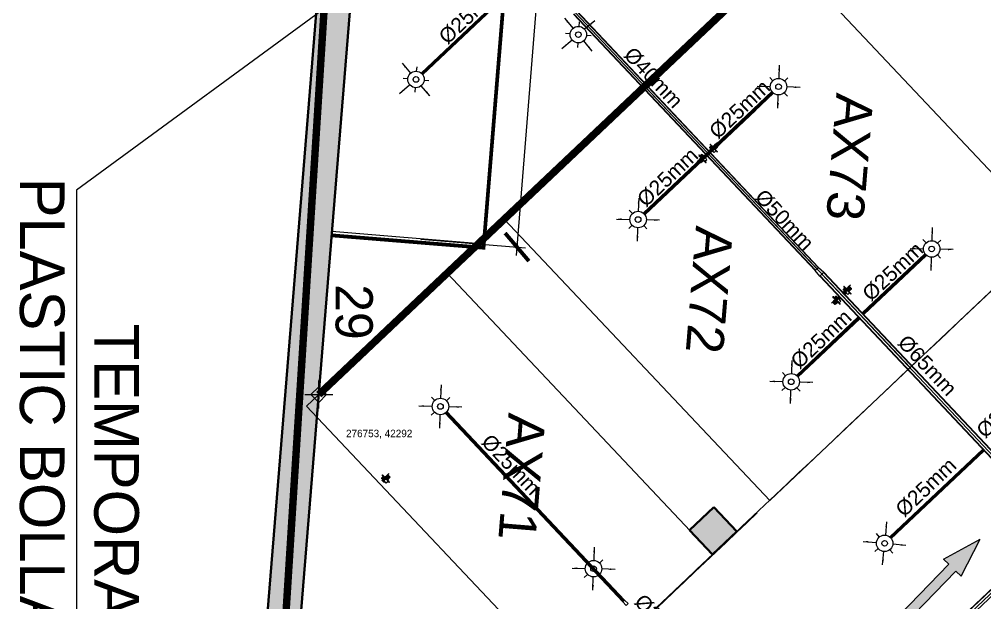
# Model space of a CAD drawing. Header units: inches. Extents: x 257070 to 799932, y -17980 to 269260.
# Drawn here: x 272725 to 285714, y 39496 to 47336 of the extents above; entities that cross this region are included whole.
import ezdxf

# ---------------------------------------------------------------- set-up
doc = ezdxf.new("R2010")
doc.units = ezdxf.units.IN
doc.header["$MEASUREMENT"] = 0
doc.header["$PDMODE"] = 99
doc.header["$PDSIZE"] = 100
for name, color, linetype in [('0-AES-F-SPRINKLER', 10, 'Continuous'), ("0_AES_DUCT MARKING'", 53, 'Continuous'), ('2 wheeler barrier', 170, 'Continuous'), ('basement1_AP$0$A-_ROAD----_E-_-', 2, 'Continuous'), ('D 9$0$DSP_SLAB EXTENT HATCH', 8, 'Continuous'), ('DSP_COLUMN HATCH', 8, 'Continuous'), ('DSP_MISCELANEOUS', 252, 'Continuous'), ('DSP_SLAB CO-ORDINATES', 160, 'Continuous'), ('RETAIL', 40, 'Continuous'), ('ROAD', 8, 'Continuous')]:
    doc.layers.add(name, color=color, linetype=linetype)
for name, color, linetype, lineweight in [('0-AES-F-SPRINKLER PIPE', 10, 'Continuous', 15), ('05--TEXT-2', 2, 'Continuous', 20), ('07--DIM-2', 2, 'Continuous', 25), ('E--CONCRETE-4', 4, 'Continuous', 40), ('E--CONCRETE-SHADE', 253, 'Continuous', 20), ('M--TILING-2', 252, 'Continuous', 18)]:
    doc.layers.add(name, color=color, linetype=linetype, lineweight=lineweight)
doc.styles.get("Standard").update_dxf_attribs({"font": 'arial.ttf'})
doc.styles.add('TEXT style 175', font='GOTHIC.TTF')
doc.styles.add('TEXT style 75', font='ARIALN.TTF')
doc.dimstyles.new('175', dxfattribs={"dimtxt": 350, "dimasz": 263, "dimexe": 263, "dimexo": 0, "dimgap": 175, "dimtad": 0, "dimdec": 0, "dimrnd": 5, "dimzin": 0, "dimdsep": 46, "dimtxsty": 'TEXT style 175', "dimblk": 'OBLIQUE', "dimcen": 0.09, "dimdle": 263, "dimclrd": 256, "dimclre": 256, "dimclrt": 256, "dimadec": 0, "dimazin": 0, "dimtfac": 1, "dimtdec": 0, "dimtofl": 0, "dimtmove": 1, "dimatfit": 3, "dimldrblk": 'OPEN90', "dimfxl": 1, "dimtolj": 1, "dimtzin": 0, "dimarcsym": 0})
doc.dimstyles.new('75', dxfattribs={"dimscale": 1.5, "dimtxt": 200, "dimasz": 113, "dimexe": 113, "dimexo": 0, "dimgap": 25, "dimtad": 0, "dimdec": 0, "dimrnd": 5, "dimzin": 0, "dimdsep": 46, "dimtxsty": 'TEXT style 75', "dimblk": 'ARCHTICK', "dimcen": 0.09, "dimdle": 113, "dimclrd": 8, "dimclre": 8, "dimclrt": 256, "dimadec": 0, "dimazin": 0, "dimtfac": 1, "dimtdec": 0, "dimtofl": 0, "dimtmove": 1, "dimatfit": 3, "dimldrblk": 'OPEN90', "dimfxl": 0, "dimtolj": 1, "dimtzin": 0, "dimarcsym": 0})
doc.dimstyles.new('ISO-25', dxfattribs={"dimtxt": 2.5, "dimasz": 2.5, "dimexe": 1.25, "dimexo": 0.625, "dimtad": 1, "dimtxsty": 'Standard', "dimcen": 2.5, "dimadec": 0, "dimazin": 0, "dimtfac": 1, "dimtmove": 0, "dimatfit": 3, "dimfxl": 1, "dimarcsym": 0})

# ---------------------------------------------------------------- blocks, each defined once
blk = doc.blocks.new('axa parking')
at = {"layer": 'RETAIL', "color": 8}
blk.add_lwpolyline([(-98837, 1157627), (-96237, 1157627), (-96237, 1162827), (-98837, 1162827)], close=True, dxfattribs=at)
blk = doc.blocks.new('_ArchTick')
at = {"color": 0, "linetype": 'ByBlock', "const_width": 0.15}
blk.add_lwpolyline([(-0.5, -0.5), (0.5, 0.5)], dxfattribs=at)
blk = doc.blocks.new('*D297')
at = {"layer": '07--DIM-2', "color": 251, "lineweight": -2, "ltscale": 1000, "transparency": 16777216}
for p, q in [((285531, 47945), (285531, 47945)), ((285531, 47945), (285531, 47945)), ((290427, 45592), (288502, 46518))]:
    blk.add_line(p, q, dxfattribs=at)
at = {"layer": 'DEFPOINTS', "color": 0, "ltscale": 1000, "transparency": 16777216}
for p in [(285531, 47945, 0), (288502, 46518, 0)]:
    blk.add_point(p, dxfattribs=at)
at = {"layer": '07--DIM-2', "color": 251, "lineweight": -2, "ltscale": 1000, "transparency": 16777216, "xscale": 350, "yscale": 350, "zscale": 350, "rotation": 154.3335654909745}
blk.add_blockref('_ArchTick', (288502, 46518), dxfattribs=at)
at = {"layer": '07--DIM-2', "ltscale": 1000, "transparency": 16777216, "insert": (291179, 45231), "char_height": 500, "attachment_point": 5, "rotation": 334.3336, "style": 'TEXT style 75'}
blk.add_mtext('\\A1;R3295', dxfattribs=at)
blk = doc.blocks.new('_Open90')
at = {"color": 0, "linetype": 'ByBlock', "lineweight": -2}
for p, q in [((-0.5, 0.5), (0, 0)), ((0, 0), (-1, 0)), ((0, 0), (-0.5, -0.5))]:
    blk.add_line(p, q, dxfattribs=at)
blk = doc.blocks.new('*D343')
at = {"layer": '07--DIM-2', "color": 251, "lineweight": -2, "ltscale": 1000, "transparency": 16777216}
for p, q in [((283888, 99208), (281715, 72478)), ((282585, 99200), (283992, 99086)), ((279412, 44162), (281586, 70892)), ((278127, 44380), (279534, 44266))]:
    blk.add_line(p, q, dxfattribs=at)
at = {"layer": 'DEFPOINTS', "color": 0, "ltscale": 1000, "transparency": 16777216}
for p in [(282585, 99200, 0), (278127, 44380, 0), (279421, 44275)]:
    blk.add_point(p, dxfattribs=at)
at = {"layer": '07--DIM-2', "color": 251, "lineweight": -2, "ltscale": 1000, "transparency": 16777216, "xscale": 350, "yscale": 350, "zscale": 350}
for p, rotation in [((283879, 99095), 85.35068938161922), ((279421, 44275), 265.3506893816192)]:
    blk.add_blockref('_ArchTick', p, dxfattribs=dict(at, rotation=rotation))
at = {"layer": '07--DIM-2', "ltscale": 1000, "transparency": 16777216, "insert": (281650, 71685), "char_height": 500, "attachment_point": 5, "rotation": 265, "style": 'TEXT style 75'}
blk.add_mtext('\\A1;55000', dxfattribs=at)
blk = doc.blocks.new('*U143')
at = {"layer": 'DSP_SLAB CO-ORDINATES', "color": 206}
for p, q in [((0, -188), (0, 188)), ((-188, 0), (188, 0))]:
    blk.add_line(p, q, dxfattribs=at)
at = {"layer": 'DSP_SLAB CO-ORDINATES', "color": 206, "ltscale": 3.5}
blk.add_lwpolyline([(-105, 0), (0, 106), (105, 0), (0, -105), (-105, 0)], dxfattribs=at)
at = {"layer": 'DEFPOINTS', "style": 'TEXT style 175'}
blk.add_attdef('CORDINATE', (367, -572), '', height=100, dxfattribs=at)
at = {"layer": 'DSP_SLAB CO-ORDINATES', "color": 214, "style": 'TEXT style 175'}
blk.add_attdef('NO.', (227, 1483), '', height=500, rotation=270, dxfattribs=at)
blk = doc.blocks.new('_Oblique')
at = {"color": 0, "linetype": 'ByBlock', "lineweight": -2}
blk.add_line((-0.5, -0.5), (0.5, 0.5), dxfattribs=at)
blk = doc.blocks.new('basement1_AP$0$AR-DIR-A')
h = blk.add_hatch()
h.set_pattern_fill('ANSI31', color=8)
h.paths.add_polyline_path([(158, -458), (26, -458), (26, -1800), (-74, -1800), (92, -2335), (258, -1800), (158, -1800)])
at = {"layer": 'DSP_MISCELANEOUS', "color": 8}
for p, q in [((158, -458), (26, -458)), ((26, -458), (26, -1800)), ((158, -458), (158, -1800)), ((26, -1800), (-74, -1800)), ((-74, -1800), (92, -2335)), ((258, -1800), (92, -2335)), ((158, -1800), (258, -1800))]:
    blk.add_line(p, q, dxfattribs=at)
blk = doc.blocks.new('A$C3CA070F1')
at = {"layer": '0-AES-F-SPRINKLER'}
h = blk.add_hatch(dxfattribs=at)
h.set_pattern_fill('ANSI31', color=3, scale=0.196883, angle=-34.2335, style=0)
h.set_pattern_definition([(100.766483, (49937.1607, 174049.7081), (1.474466316, 0.280375668), [])])
edge = h.paths.add_edge_path()
edge.add_line((-1, 85), (-1, 84))
edge.add_line((-1, 84), (-6, 84))
edge.add_ellipse((-7, 82), major_axis=(-1.42, -0.27), ratio=1, start_angle=257, end_angle=315)
edge.add_line((-8, 83), (-15, 72))
edge.add_ellipse((-12, 70), major_axis=(-4.25, -0.81), ratio=1, start_angle=-45, end_angle=45)
edge.add_line((-14, 66), (14, 47))
edge.add_line((14, 47), (13, 46))
edge.add_line((13, 46), (-15, 65))
edge.add_ellipse((-12, 70), major_axis=(-5.52, -1.05), ratio=1, start_angle=-45, end_angle=45, ccw=False)
edge.add_line((-16, 73), (-9, 84))
edge.add_ellipse((-7, 82), major_axis=(-2.69, -0.51), ratio=1, start_angle=257, end_angle=315, ccw=False)
edge.add_line((-6, 85), (-1, 85))
h = blk.add_hatch(dxfattribs=at)
h.set_pattern_fill('ANSI31', color=3, scale=0.196883, angle=-124.2335, style=0)
h.set_pattern_definition([(190.766483, (49937.1607, 174049.7081), (-0.280375668, 1.474466316), [])])
edge = h.paths.add_edge_path()
edge.add_line((-1, 54), (7, 48))
edge.add_line((7, 48), (8, 49))
edge.add_line((8, 49), (0, 55))
edge.add_ellipse((-2, 52), major_axis=(-0.69, 3.63), ratio=1, start_angle=315, end_angle=405)
edge.add_line((-6, 54), (-14, 41))
edge.add_ellipse((-11, 39), major_axis=(-0.69, 3.63), ratio=1, start_angle=45, end_angle=135)
edge.add_line((-13, 36), (-9, 33))
edge.add_ellipse((-10, 32), major_axis=(-0.27, 1.42), ratio=1, start_angle=225, end_angle=315, ccw=False)
edge.add_line((-9, 31), (-10, 30))
edge.add_line((-10, 30), (-8, 29))
edge.add_line((-8, 29), (-7, 30))
edge.add_ellipse((-10, 32), major_axis=(-3.3, -0.63), ratio=1, start_angle=135, end_angle=225)
edge.add_line((-8, 35), (-12, 38))
edge.add_ellipse((-11, 39), major_axis=(-1.75, -0.33), ratio=1, start_angle=-45, end_angle=45, ccw=False)
edge.add_line((-13, 40), (-4, 53))
edge.add_ellipse((-2, 52), major_axis=(-1.75, -0.33), ratio=1, start_angle=225, end_angle=315, ccw=False)
at = {"layer": '0-AES-F-SPRINKLER', "color": 3}
for p, q in [((-98, 39), (-97, 43)), ((-98, 38), (-98, 39)), ((-98, 39), (-98, 39)), ((-98, 39), (-98, 39)), ((-98, 37), (-98, 38)), ((-98, 38), (-98, 38)), ((-98, 38), (-98, 38)), ((-98, 38), (-98, 38)), ((-98, 38), (-98, 38)), ((-98, 38), (-98, 38)), ((-98, 38), (-98, 38)), ((-98, 38), (-98, 38)), ((-98, 38), (-98, 38)), ((-98, 38), (-98, 38)), ((-96, 37), (-98, 37)), ((-98, 37), (-98, 37)), ((-98, 37), (-98, 37)), ((-98, 37), (-98, 37)), ((-98, 37), (-98, 37)), ((-98, 37), (-98, 37)), ((-98, 37), (-98, 37)), ((-98, 37), (-98, 37)), ((-98, 37), (-98, 37)), ((-98, 37), (-98, 37)), ((-98, 37), (-98, 37)), ((-98, 37), (-98, 37)), ((-98, 37), (-98, 37)), ((-98, 37), (-98, 37)), ((-98, 37), (-98, 37)), ((-98, 37), (-98, 37)), ((-98, 37), (-98, 37)), ((-97, 37), (-98, 37)), ((-98, 37), (-98, 37)), ((-98, 37), (-98, 37)), ((-98, 37), (-98, 37)), ((-98, 37), (-98, 37)), ((-98, 37), (-98, 37)), ((-98, 37), (-98, 37)), ((-98, 37), (-98, 37)), ((-98, 37), (-98, 37)), ((-98, 37), (-98, 37)), ((-98, 37), (-98, 37)), ((-98, 37), (-98, 37)), ((-98, 37), (-98, 37)), ((-98, 37), (-98, 37)), ((-97, 45), (-79, 71)), ((-96, 40), (-97, 40)), ((-97, 40), (-97, 40)), ((-97, 40), (-97, 40)), ((-97, 40), (-97, 39)), ((-97, 39), (-97, 39)), ((-97, 39), (-97, 39)), ((-97, 39), (-97, 39)), ((-97, 39), (-97, 39)), ((-97, 39), (-97, 39)), ((-97, 39), (-97, 39)), ((-97, 39), (-97, 39)), ((-97, 39), (-97, 38)), ((-97, 38), (-97, 38)), ((-97, 38), (-97, 38)), ((-97, 38), (-97, 38)), ((-97, 38), (-97, 38)), ((-97, 38), (-97, 38)), ((-97, 38), (-97, 38)), ((-97, 38), (-97, 38)), ((-97, 38), (-97, 38)), ((-97, 38), (-97, 38)), ((-97, 38), (-97, 38)), ((-97, 38), (-97, 37)), ((-97, 37), (-97, 37)), ((-97, 37), (-97, 37)), ((-97, 37), (-97, 37)), ((-95, 46), (-96, 42)), ((-96, 42), (-96, 42)), ((-96, 42), (-96, 41)), ((-96, 41), (-96, 41)), ((-96, 41), (-96, 41)), ((-96, 41), (-96, 41)), ((-96, 41), (-96, 41)), ((-96, 41), (-96, 41)), ((-96, 41), (-96, 41)), ((-96, 41), (-96, 41)), ((-96, 41), (-96, 41)), ((-96, 41), (-96, 40)), ((-96, 40), (-96, 40)), ((-96, 40), (-96, 40)), ((-96, 40), (-96, 40)), ((-96, 40), (-96, 40)), ((-95, 37), (-96, 37)), ((-96, 37), (-96, 37)), ((-96, 37), (-96, 37)), ((-96, 37), (-96, 37)), ((-96, 37), (-96, 37)), ((-94, 38), (-95, 38)), ((-95, 38), (-95, 38)), ((-95, 38), (-95, 38)), ((-95, 38), (-95, 38)), ((-95, 38), (-95, 38)), ((-95, 38), (-95, 38)), ((-95, 38), (-95, 38)), ((-95, 38), (-95, 38)), ((-95, 38), (-95, 38)), ((-95, 38), (-95, 37)), ((-95, 37), (-95, 37)), ((-95, 37), (-95, 37)), ((-95, 37), (-95, 37)), ((-95, 37), (-95, 37)), ((-95, 37), (-95, 37)), ((-95, 37), (-95, 37)), ((-95, 37), (-95, 37)), ((-95, 37), (-95, 37)), ((-95, 37), (-95, 37)), ((-95, 37), (-95, 37)), ((-95, 37), (-95, 37)), ((-95, 37), (-95, 37)), ((-95, 37), (-95, 37)), ((-95, 37), (-95, 37)), ((-95, 37), (-95, 37)), ((-95, 37), (-95, 37)), ((-94, 88), (-93, 90)), ((-72, 73), (-94, 88)), ((-94, 43), (-94, 48)), ((-93, 43), (-94, 43)), ((-94, 43), (-94, 43)), ((-94, 43), (-94, 43)), ((-94, 43), (-94, 43)), ((-94, 43), (-94, 43)), ((-94, 43), (-94, 41)), ((-94, 43), (-94, 43)), ((-94, 43), (-94, 43)), ((-94, 43), (-94, 43)), ((-94, 43), (-94, 43)), ((-94, 43), (-94, 43)), ((-94, 43), (-94, 43)), ((-94, 43), (-94, 43)), ((-94, 43), (-94, 43)), ((-94, 43), (-94, 43)), ((-94, 43), (-94, 43)), ((-94, 43), (-94, 43)), ((-94, 41), (-94, 41)), ((-94, 41), (-94, 41)), ((-94, 41), (-94, 41)), ((-94, 41), (-94, 41)), ((-94, 41), (-94, 41)), ((-94, 41), (-94, 41)), ((-94, 41), (-94, 41)), ((-94, 41), (-94, 40)), ((-94, 40), (-94, 40)), ((-94, 40), (-94, 40)), ((-94, 40), (-94, 40)), ((-94, 40), (-94, 40)), ((-94, 40), (-94, 40)), ((-94, 40), (-94, 40)), ((-94, 40), (-94, 40)), ((-94, 40), (-94, 39)), ((-94, 39), (-94, 39)), ((-94, 39), (-94, 39)), ((-94, 39), (-94, 39)), ((-94, 39), (-94, 39)), ((-94, 39), (-94, 39)), ((-94, 39), (-94, 39)), ((-94, 39), (-94, 39)), ((-94, 39), (-94, 38)), ((-93, 90), (-59, 67)), ((-93, 47), (-93, 49)), ((-91, 47), (-93, 43)), ((-93, 46), (-93, 47)), ((-92, 46), (-93, 46)), ((-93, 46), (-93, 46)), ((-93, 46), (-93, 46)), ((-93, 46), (-93, 46)), ((-93, 46), (-93, 46)), ((-93, 46), (-93, 46)), ((-93, 46), (-93, 46)), ((-93, 46), (-93, 46)), ((-93, 46), (-93, 46)), ((-93, 46), (-93, 46)), ((-93, 46), (-93, 46)), ((-93, 46), (-93, 46)), ((-93, 46), (-93, 46)), ((-93, 46), (-93, 46)), ((-93, 46), (-93, 46)), ((-93, 46), (-93, 46)), ((-93, 46), (-93, 46)), ((-93, 46), (-93, 46)), ((-93, 46), (-93, 46)), ((-93, 46), (-93, 46)), ((-91, 42), (-93, 43)), ((-93, 43), (-93, 43)), ((-93, 43), (-93, 43)), ((-93, 43), (-93, 43)), ((-93, 43), (-93, 43)), ((-93, 43), (-93, 43)), ((-93, 43), (-93, 43)), ((-93, 43), (-93, 43)), ((-93, 43), (-93, 43)), ((-93, 43), (-93, 43)), ((-93, 43), (-93, 43)), ((-93, 43), (-93, 43)), ((-93, 43), (-93, 43)), ((-93, 43), (-93, 43)), ((-93, 43), (-93, 43)), ((-93, 43), (-93, 43)), ((-93, 43), (-93, 43)), ((-93, 43), (-93, 43)), ((-93, 43), (-93, 43)), ((-93, 43), (-93, 43)), ((-93, 43), (-93, 43)), ((-93, 43), (-93, 43)), ((-93, 43), (-93, 43)), ((-85, 66), (-92, 55)), ((-90, 50), (-92, 46)), ((-92, 46), (-92, 46)), ((-92, 46), (-92, 46)), ((-92, 46), (-92, 46)), ((-92, 46), (-92, 46)), ((-92, 46), (-92, 46)), ((-90, 47), (-91, 47)), ((-90, 43), (-91, 42)), ((-91, 42), (-91, 42)), ((-91, 42), (-91, 42)), ((-91, 42), (-91, 42)), ((-91, 42), (-91, 42)), ((-91, 42), (-91, 42)), ((-91, 42), (-91, 42)), ((-91, 42), (-91, 42)), ((-91, 42), (-91, 42)), ((-91, 42), (-91, 42)), ((-91, 42), (-91, 42)), ((-91, 42), (-91, 42)), ((-91, 42), (-91, 42)), ((-91, 42), (-91, 42)), ((-91, 42), (-91, 42)), ((-91, 42), (-91, 42)), ((-88, 57), (-90, 49)), ((-89, 54), (-90, 51)), ((-90, 50), (-90, 50)), ((-88, 47), (-90, 43)), ((-90, 47), (-88, 47)), ((-90, 43), (-90, 43)), ((-90, 43), (-90, 43)), ((-90, 43), (-90, 43)), ((-89, 55), (-89, 55)), ((-88, 46), (-88, 47)), ((-87, 59), (-87, 59)), ((-87, 59), (-87, 59)), ((-86, 57), (-87, 49)), ((-87, 49), (-83, 28)), ((-85, 58), (-85, 58)), ((-77, 43), (-85, 49)), ((-83, 28), (-60, 9)), ((-77, 70), (-82, 63)), ((-80, 66), (-82, 67)), ((-45, 31), (-81, -23)), ((-78, 63), (-80, 65)), ((-79, 71), (-77, 70)), ((-71, 26), (-79, 31)), ((-57, 13), (-79, 28)), ((-70, 64), (-78, 63)), ((-78, -29), (-40, 27)), ((-69, 55), (-75, 59)), ((-66, 54), (-74, 42)), ((-74, 42), (-71, 26)), ((-73, 44), (-71, 43)), ((-69, 47), (-72, 43)), ((-71, 43), (-70, 43)), ((-71, 26), (-55, 15)), ((-70, 43), (-66, 49)), ((-66, 50), (-68, 52)), ((-61, 65), (-67, 69)), ((-62, 66), (-67, 65)), ((-50, 57), (-66, 54)), ((-66, 49), (-66, 50)), ((-47, 28), (-63, 40)), ((-59, 67), (-61, 65)), ((-57, 67), (-60, 66)), ((-60, 44), (-42, 32)), ((-50, 57), (-58, 62)), ((-19, 46), (-57, 67)), ((-17, 37), (-55, 63)), ((-29, 42), (-50, 57)), ((-13, 9), (-45, 31)), ((-36, 42), (-44, 30)), ((-43, 33), (-35, 46)), ((-39, -30), (-13, 9)), ((-37, 25), (-28, 38)), ((-35, 41), (-36, 42)), ((-32, 32), (-35, 39)), ((-30, 52), (-16, 73)), ((-29, 20), (-17, 37)), ((-28, 38), (-26, 40)), ((-21, 32), (-28, 37)), ((-23, 16), (-12, 33)), ((-1, 26), (-23, -9)), ((-22, 15), (-12, 31)), ((-9, 32), (-21, 14)), ((2, 24), (-20, -11)), ((-20, -8), (-1, 22)), ((-17, 37), (-19, 46)), ((-19, 13), (-10, 29)), ((-7, 30), (-18, 12)), ((-17, 37), (-17, 37)), ((4, 22), (-17, -13)), ((-17, -10), (1, 20)), ((-16, 73), (-9, 84)), ((-16, 11), (-7, 27)), ((-8, 83), (-15, 72)), ((13, 46), (-15, 65)), ((-4, 28), (-15, 10)), ((-1, 84), (-14, 66)), ((-14, 66), (14, 47)), ((-6, 54), (-14, 41)), ((-12, 33), (-14, 33)), ((-14, -15), (7, 20)), ((-14, -12), (4, 18)), ((-13, 40), (-4, 53)), ((-13, 36), (-9, 33)), ((-13, 9), (-4, 24)), ((-2, 34), (-12, 41)), ((-8, 35), (-12, 38)), ((-12, 31), (-12, 33)), ((-9, 32), (-12, 31)), ((7, 16), (-11, -13)), ((-10, 29), (-9, 32)), ((-9, 31), (-10, 30)), ((-7, 30), (-10, 29)), ((-10, 30), (-8, 29)), ((9, 17), (-10, -14)), ((-9, -13), (9, 13)), ((-8, 29), (-7, 30)), ((8, 49), (-7, 27)), ((-7, 27), (-7, 30)), ((-4, 28), (-7, 27)), ((-6, 85), (-1, 85)), ((-1, 84), (-6, 84)), ((5, 44), (-5, 51)), ((-4, 24), (-4, 28)), ((-1, 26), (-4, 24)), ((-1, 85), (-1, 84)), ((-1, 54), (7, 48)), ((13, 46), (-1, 25)), ((-1, 22), (-1, 26)), ((2, 24), (-1, 22)), ((8, 49), (0, 55)), ((1, 20), (2, 24)), ((4, 22), (1, 20)), ((4, 18), (4, 22)), ((7, 20), (4, 18)), ((7, 48), (8, 49)), ((7, 16), (7, 20)), ((9, 17), (7, 16)), ((9, 15), (9, 17)), ((14, 47), (13, 46)), ((-82, -25), (-80, -30)), ((-80, -30), (-78, -29)), ((-66, -11), (-39, -30)), ((-23, -7), (-23, -9)), ((-23, -9), (-20, -8)), ((-20, -8), (-20, -11)), ((-20, -11), (-17, -10)), ((-17, -10), (-17, -13)), ((-17, -13), (-14, -12)), ((-14, -12), (-14, -15)), ((-14, -15), (-11, -13)), ((-11, -13), (-11, -14)), ((-11, -14), (-11, -14))]:
    blk.add_line(p, q, dxfattribs=at)
for centre, major_axis, start_param, end_param in [((-95, 43), (-0.41, 2.13), 0.784914, 1.034983), ((-95, 43), (-2.74, -0.52), -0.560204, -0.324923), ((-93, 46), (-0.51, 2.68), 0.787914, 1.247507), ((-93, 48), (-1.75, -0.33), -0.775969, -0.160442), ((-91, 54), (-0.29, 1.52), 0.785398, 2.356194), ((-92, 49), (-0.33, 1.74), 0.791774, 1.412986), ((-89, 55), (-0.103, 0.54), 0.916881, 1.969618), ((-93, 51), (-3.09, -0.59), 2.526084, 2.789089), ((-95, 50), (-5.72, -1.09), 2.374727, 2.798549), ((-91, 55), (-0.33, 1.74), 4.197625, 4.773282), ((-84, 57), (-3.79, -0.72), -0.784768, -0.363877), ((-93, 50), (-5.72, -1.09), 2.377207, 2.798549), ((-80, 54), (-1.57, 8.26), 0.010205, 0.785398), ((-84, 56), (-0.35, 1.85), 0.785501, 1.132999), ((-83, 65), (-1.52, -0.29), 3.926991, 5.497787), ((-80, 54), (-5.9, -1.12), 4.155645, 5.497787), ((-80, 54), (-8.26, -1.57), 4.155621, 4.722594), ((-75, 68), (-8.26, -1.57), 1.014052, 3.151797), ((-75, 63), (-2.79, -0.53), -0.113999, 0.093951), ((-75, 68), (-1.12, 5.9), 2.584882, 5.497787), ((-75, 46), (-0.53, 2.79), 2.356194, 3.926991), ((-75, 68), (-1.57, 8.26), 4.722594, 5.497787), ((-70, 53), (-2.79, -0.53), 2.356194, 3.926991), ((-65, 44), (-3.72, -0.71), -0.403281, 1.321745), ((-65, 44), (-0.71, 3.72), 4.96144, 6.686466), ((-65, 37), (-0.56, 2.96), 5.497794, 6.034125), ((-59, 47), (-2.96, -0.56), 0.24906, 0.785391), ((-60, 60), (-2.83, -0.54), 3.926991, 4.712389), ((-33, 40), (-0.45, 2.36), 0.803442, 1.867502), ((-30, 39), (-2.79, -0.53), 2.356194, 3.926991), ((-24, 39), (-0.53, 2.79), 5.497787, 7.068583), ((-12, 70), (-5.52, -1.05), -0.785398, 0.785398), ((-15, 35), (-0.54, 2.83), 0.785398, 3.403392), ((-12, 70), (-4.25, -0.81), -0.785398, 0.785398), ((-11, 39), (-0.69, 3.63), 0.785398, 2.356194), ((-11, 39), (-1.75, -0.33), -0.785398, 0.785398), ((-7, 82), (-2.69, -0.51), 4.485496, 5.497787), ((-10, 32), (-0.27, 1.42), 3.926991, 5.497787), ((-7, 82), (-1.42, -0.27), 4.485496, 5.497787), ((-10, 32), (-3.3, -0.63), 2.356194, 3.926991), ((-2, 52), (-0.69, 3.63), 5.497787, 7.068583), ((-2, 52), (-1.75, -0.33), 3.926991, 5.497787), ((6, 14), (-0.54, 2.83), 3.926991, 4.712389), ((-79, -24), (-0.51, 2.69), 0.785398, 1.797689), ((-11, -11), (-2.83, -0.54), 1.570796, 2.356194)]:
    blk.add_ellipse(centre, major_axis=major_axis, ratio=1, start_param=start_param, end_param=end_param, dxfattribs=at)
at = {"layer": '0-AES-F-SPRINKLER', "color": 3, "extrusion": (0, 0, -1)}
for centre, major_axis, start_param, end_param in [((-86, 47), (-0.53, 2.79), -0.113999, 0.785398), ((-77, 34), (-0.54, 2.83), 3.926991, 4.712389)]:
    blk.add_ellipse(centre, major_axis=major_axis, ratio=1, start_param=start_param, end_param=end_param, dxfattribs=at)
blk = doc.blocks.new('*U603')
at = {"layer": '0-AES-F-SPRINKLER'}
for p, q in [((171672, 56809), (171672, 56871)), ((171562, 56699), (171500, 56699)), ((171783, 56699), (171845, 56699)), ((171672, 56588), (171672, 56526))]:
    blk.add_line(p, q, dxfattribs=at)
for radius in [111, 37.8]:
    blk.add_circle((171672, 56699), radius, dxfattribs=at)
at = {"layer": '0-AES-F-SPRINKLER PIPE'}
for points, override in [([(171468, 56903), (171594, 56777)], {"dimasz": 70, "dimtad": 0, "dimfxl": 13, "dimarcsym": 1}), ([(171877, 56903), (171751, 56777)], {"dimasz": 70, "dimtad": 0, "dimfxl": 13, "dimarcsym": 1}), ([(171468, 56494), (171594, 56620)], {"dimasz": 70, "dimtad": 0, "dimfxl": 13, "dimarcsym": 1}), ([(171877, 56494), (171751, 56620)], {"dimasz": 70, "dimgap": 0.625, "dimtad": 0, "dimfxl": 13, "dimarcsym": 1})]:
    blk.add_leader(points, dimstyle='ISO-25', override=override, dxfattribs=at)

msp = doc.modelspace()

# ---------------------------------------------------------------- hatches: boundary and pattern name
at = {"layer": 'DSP_COLUMN HATCH', "ltscale": 3.5}
h = msp.add_hatch(color=8, dxfattribs=at)
h.paths.add_polyline_path([(365722.2, -53.8), (366489.1, 28236.6), (398382.7, 27372), (398078, 16131.2), (422688.6, 15464), (424374.5, 77657.1), (363312.5, 79312.4, -0.217857), (379658.1, 140443.8, 0.0248652), (381874.1, 143466.9, 0.0677243), (386435.5, 152972.3, 0.0584537), (387935.8, 160119.4, -0.0351298), (388382, 166730.6, -0.0975994), (389786, 170013.7, -0.0225225), (391669.6, 172621.5, 0.2538416), (393169.6, 181983.6, 0.1875484), (370106.1, 207237.2), (370663.7, 210916.7), (290410.6, 215642.7), (285983.7, 161207.5), (285186.3, 161272.3), (282579.6, 129219.4), (284719.3, 124703.3), (284181.7, 118092.8), (281340.4, 113981.8), (280116.2, 98928.1), (280913.6, 98863.3), (273089.7, 2658.2)])
h.paths.add_polyline_path([(281398.6, 99275.3), (280601.2, 99340.2), (281779.2, 113825.1), (284620.4, 117936.2), (285177.6, 124787), (283037.9, 129303.1), (285598.3, 160787.3), (286395.7, 160722.5), (290823.4, 215167.6), (370144.9, 210496.5), (369611.7, 206978.6, -0.189327), (392747.4, 181827.8, -0.2535576), (391315, 172898.6, 0.0224715), (389411.9, 170263.9, 0.0979176), (387938.4, 166808.2, 0.0351034), (387485.7, 160139.2, -0.0583058), (386008, 153113, -0.0677412), (381498.4, 143714.5, -0.0248531), (379309.9, 140729, 0.218943), (362922.8, 78922.8), (423963.9, 77268.1), (422299.6, 15874.7), (398488.7, 16520.2), (398793.4, 27761), (366100.1, 28647.3), (365334.5, 407.7), (273576.7, 3094.1)], flags=16)
at = {"layer": 'E--CONCRETE-SHADE', "ltscale": 3.5}
h = msp.add_hatch(color=8, dxfattribs=at)
h.dxf.hatch_style = 1
h.paths.add_polyline_path([(282378.1, 40453.9), (282069.1, 40781), (281742, 40472), (282050.9, 40144.9)])

# ---------------------------------------------------------------- linework, layer by layer
at = {"layer": '0-AES-F-SPRINKLER', "color": 7, "const_width": 100}
msp.add_lwpolyline([(321947.7, 64154.5), (320194.8, 69380), (306624.2, 64255), (277183.8, 53136.7), (275607, 28195.2), (286480.9, 13609.8), (286969.4, 13130.9), (314703.6, 41422), (322260.6, 34233.9), (333044, 30733.9), (338666.9, 32692.4), (340694.2, 37298.5), (338918.2, 41957.2), (336792.7, 47939.3), (330607.7, 67045.1)], close=True, dxfattribs=at)
at = {"layer": '0-AES-F-SPRINKLER PIPE', "ltscale": 1000, "elevation": 0}
for points in [[(278130.3, 46614.5), (279622.8, 48022.3)], [(278132.6, 46612.6), (279624.9, 48020.1)], [(278141.7, 46604), (279633.5, 48011)], [(278149.8, 46594.4), (279642, 48001.9)], [(278151.5, 46591.9), (279644.1, 47999.8)], [(280186.9, 47410.5), (283437, 43964.7)], [(280205.1, 47427.6), (283455.2, 43981.8)], [(280223.3, 47444.8), (283473.4, 43999)], [(280226.9, 47448.2), (283477, 44002.4)], [(280183.2, 47407), (283433.4, 43961.3)], [(294161.1, 46310.6), (291378.1, 44947.3), (276817.5, 31187.7)], [(294163.7, 46305.2), (291381.5, 44942.3), (276821.6, 31183.4)], [(294178, 46276), (291400.2, 44915.3), (276843.9, 31159.7)], [(294192.3, 46246.8), (291419, 44888.3), (276866.2, 31136.1)], [(282005.8, 45570.5), (282849.2, 46366.1)], [(282007.9, 45568.3), (282851, 46363.6)], [(282016.4, 45559.2), (282859.1, 46354)], [(282025, 45550.2), (282868.2, 46345.4)], [(282027.1, 45548), (282870.5, 46343.5)], [(281119.2, 44730.9), (282611.8, 46138.7)], [(281121.5, 44729), (282613.8, 46136.6)], [(281130.6, 44720.4), (282622.4, 46127.5)], [(281138.7, 44710.8), (282631, 46118.4)], [(281140.5, 44708.4), (282633, 46116.2)], [(281942.8, 45507.8), (281959.7, 45523.7)], [(281944.9, 45505.6), (281961.7, 45521.5)], [(281953.5, 45496.5), (281970.3, 45512.4)], [(281962.1, 45487.5), (281978.9, 45503.3)], [(281964.1, 45485.3), (281980.9, 45501.1)], [(282003.3, 45564.8), (282020.2, 45580.8)], [(282005.4, 45562.7), (282022.2, 45578.6)], [(282014, 45553.6), (282030.8, 45569.5)], [(282022.5, 45544.5), (282039.4, 45560.4)], [(282024.6, 45542.3), (282041.4, 45558.2)], [(284066.3, 43390.1), (284909.7, 44185.6)], [(284068.3, 43387.9), (284911.5, 44183.2)], [(284076.9, 43378.8), (284919.6, 44173.6)], [(284085.5, 43369.7), (284928.6, 44165)], [(284087.6, 43367.5), (284931, 44163.1)], [(283522.3, 43910.7), (286707.6, 40533.7)], [(283546, 43933), (286731.2, 40556)], [(283550.4, 43937.1), (286735.6, 40560.1)], [(283494.3, 43884.2), (286679.5, 40507.3)], [(283498.7, 43888.4), (286683.9, 40511.4)], [(283179.7, 42550.5), (284011.9, 43335.5)], [(283182, 42548.6), (284014, 43333.3)], [(283191.1, 42539.9), (284022.6, 43324.2)], [(283199.2, 42530.4), (284031.2, 43315.1)], [(283201, 42527.9), (284033.2, 43312.9)], [(278454.6, 42042.2), (280843.8, 39509.2)], [(278457, 42044), (280846, 39511.2)], [(278466.6, 42052.1), (280855.1, 39519.8)], [(278475.2, 42061.2), (280864.2, 39528.4)], [(278477.1, 42063.5), (280866.3, 39530.5)], [(284436, 40379.5), (285687.1, 41559.5)], [(284438.3, 40377.6), (285689.1, 41557.3)], [(284447.4, 40368.9), (285697.7, 41548.2)], [(284455.5, 40359.4), (285706.3, 41539.1)], [(284457.3, 40356.9), (285708.3, 41537)]]:
    msp.add_lwpolyline(points, dxfattribs=at)
for points in [[(283550.4, 43937.1), (283494.3, 43884.2), (283433.4, 43961.3), (283477, 44002.4)], [(280915.8, 39483.1), (280888.2, 39457), (280843.8, 39509.2), (280866.3, 39530.5)]]:
    msp.add_lwpolyline(points, close=True, dxfattribs=at)
at = {"layer": "0_AES_DUCT MARKING'", "color": 8, "ltscale": 1000, "elevation": 0}
msp.add_lwpolyline([(281389.3, 99297.6), (274941.2, 20008.6), (280396.3, 19564.9), (286413.2, 25079.3), (295692.3, 14615.6), (297780.5, 12742.3), (297949.6, 12508.1), (297974.2, 12109.7), (297846.5, 11869.2), (297654.3, 11719.2), (297379.7, 11653.5), (300148.3, 9444.4), (300571.7, 9274.9), (304364.5, 8384.1), (306343.2, 8412.1), (309589.9, 8924.2), (312819.3, 10488.6), (313140.6, 10525.7), (316046.1, 5002.6), (315532.3, 4569.2), (312639.9, 3467.5), (312596.2, 1973.8), (365328.4, 544.3), (366999.2, 78784.4)], dxfattribs=at)
at = {"layer": '2 wheeler barrier', "color": 8, "lineweight": 35, "ltscale": 1000, "const_width": 50, "elevation": 0}
msp.add_lwpolyline([(281389.3, 99297.6), (283436.6, 99181.3), (278970.7, 44266.5), (276927.5, 44432.7)], dxfattribs=at)
at = {"layer": '2 wheeler barrier', "color": 8, "const_width": 100, "elevation": 0}
msp.add_lwpolyline([(276753.4, 42292.2), (283371.5, 48544.5), (281432.7, 55183.6), (283537.9, 55779.8), (281432.7, 55183.6), (281529.9, 57999.8), (282283.7, 67275.9), (282284.3, 67275.8), (282373.4, 68372.2), (282373.4, 68372.2), (283013.2, 76246.3), (283235.7, 78166.3), (284916.5, 85783.1), (290573.3, 84540)], dxfattribs=at)
at = {"layer": 'basement1_AP$0$A-_ROAD----_E-_-', "color": 8}
msp.add_arc((2568077.1, -2378168.8, 0), 3327785, 133.2495877, 133.4812409, dxfattribs=at)
at = {"layer": 'E--CONCRETE-4', "color": 8, "ltscale": 10}
for p, q in [((282069.1, 40781, 0), (281742, 40472, 0)), ((282378.1, 40453.9, 0), (282069.1, 40781, 0)), ((281742, 40472, 0), (282050.9, 40144.9, 0)), ((282050.9, 40144.9, 0), (282378.1, 40453.9, 0))]:
    msp.add_line(p, q, dxfattribs=at)
at = {"layer": 'E--CONCRETE-4', "color": 8, "ltscale": 100, "elevation": 0}
for points in [[(282570.4, 129241.7), (284710, 124725.6), (284172.5, 118115.1), (281331.2, 114004.1), (280107, 98950.4), (280904.3, 98885.6), (273080.5, 2680.5), (365712.9, -31.5)], [(283028.7, 129325.4), (285168.3, 124809.3), (284611.2, 117958.5), (281769.9, 113847.4), (280592, 99362.5), (281389.3, 99297.6), (273567.5, 3116.4), (365325.3, 430.1), (366090.8, 28669.6), (398784.2, 27783.3), (398479.5, 16542.5), (422290.4, 15897), (423954.6, 77290.4), (362913.6, 78945.1)]]:
    msp.add_lwpolyline(points, dxfattribs=at)
at = {"layer": 'M--TILING-2', "color": 8, "elevation": 0}
for points in [[(276927.5, 44432.7), (278970.7, 44266.5), (283436.6, 99181.3), (281343.6, 99351.5)], [(278924.9, 44320.4), (276931.5, 44482.5)]]:
    msp.add_lwpolyline(points, dxfattribs=at)
at = {"layer": 'ROAD', "color": 8}
msp.add_arc((2568153, -2378108.8, 0), 3327785, 133.3767608, 133.4828236, dxfattribs=at)

# ---------------------------------------------------------------- block references
at = {"layer": '0-AES-F-SPRINKLER', "color": 7}
for p, rotation in [((237604.6, 222822.7, 0), 265.3653505018547), ((235419.4, 222220.3, 0), 265.3653505018547), ((123820.2, 132262.1, 0), 313.3798441851045), ((121930.5, 130476.3, 0), 313.3798441851045), ((125880.7, 130081.6, 0), 313.3798441851045), ((123991, 128295.8, 0), 313.3798441851045), ((119271, 127964.7, 0), 313.3798441851045), ((131274.5, 136464.1, 0), 309.5864122270814), ((121331.5, 125784.2, 0), 313.3798441851045)]:
    msp.add_blockref('*U603', p, dxfattribs=dict(at, rotation=rotation))
at = {"layer": '0-AES-F-SPRINKLER', "ltscale": 1000, "xscale": -1}
for p, rotation in [((282030.8, 45569.5, 0), 9.039248931028414), ((283828.7, 43659.8, 0), 9.039248932332653), ((277619.2, 41126.7, 0), 9.039248931028414)]:
    msp.add_blockref('A$C3CA070F1', p, dxfattribs=dict(at, rotation=rotation))
at = {"layer": '0-AES-F-SPRINKLER', "ltscale": 1000}
for p, rotation in [((281953.5, 45496.5, 0), 77.72043942753433), ((283758.5, 43593.5, 0), 77.7204394262301)]:
    msp.add_blockref('A$C3CA070F1', p, dxfattribs=dict(at, rotation=rotation))
at = {"layer": 'DSP_MISCELANEOUS', "color": 8, "xscale": -1, "rotation": 135.7587920846874}
msp.add_blockref('basement1_AP$0$AR-DIR-A', (283956.5, 38741.3, 0), dxfattribs=at)
at = {"layer": 'DSP_SLAB CO-ORDINATES', "color": 8, "ltscale": 3.5}
msp.add_blockref('*U143', (276753.4, 42292.2, 0), dxfattribs=at).add_auto_attribs({'NO.': '29', 'CORDINATE': '276753, 42292'})
at = {"layer": 'M--TILING-2', "color": 8}
for p, rotation in [((-583902, 821718.6, 0), 223.3798441792806), ((-585791.7, 819932.9, 0), 223.3798441792806), ((-588440.2, 817433.5, 0), 223.3790365967912)]:
    msp.add_blockref('axa parking', p, dxfattribs=dict(at, rotation=rotation))

# ---------------------------------------------------------------- texts
at = {"layer": '0-AES-F-SPRINKLER PIPE', "color": 7, "linetype": 'Continuous', "lineweight": -3, "ltscale": 0.9, "char_height": 200, "width": 685.774, "attachment_point": 2}
for s, insert, rotation in [('%%C25mm', (278707.8, 47474.1, 0), 43.32635), ('%%C40mm', (281331.5, 46622.8, 0), 313.32635), ('%%C25mm', (282345.7, 46201.9, 0), 43.32635), ('%%C25mm', (281376.6, 45288.6, 0), 43.32635), ('%%C50mm', (283094.6, 44711.7, 0), 313.32635), ('%%C25mm', (284406.2, 44021.4, 0), 43.32635), ('%%C25mm', (283442.5, 43113.3, 0), 43.32635), ('%%C65mm', (285016.1, 42754.8, 0), 313.32635), ('%%C25mm', (285941.3, 42180.1, 0), 43.32635), ('%%C25mm', (279414, 41421, 0), 313.32635), ('%%C25mm', (284852.6, 41121.7, 0), 43.32635), ('%%C32mm', (281471.5, 39272, 0), 313.32635)]:
    msp.add_mtext(s, dxfattribs=dict(at, insert=insert, rotation=rotation))
at = {"layer": '05--TEXT-2', "color": 8, "insert": (274333.3, 32100.1, 0), "char_height": 600, "width": 13158.861, "attachment_point": 3, "rotation": 270, "style": 'TEXT style 175'}
msp.add_mtext('TEMPORARY BARRIER WITH PLASTIC BOLLARDS OR FENCING', dxfattribs=at)
at = {"layer": 'RETAIL', "color": 8}
for s, p in [('AX73', (283719.6, 46355.3, 0)), ('AX72', (281829.9, 44569.5, 0)), ('AX71', (279308.1, 42056, 0))]:
    msp.add_text(s, height=500, rotation=265.35069, dxfattribs=at).set_placement(p)

# ---------------------------------------------------------------- dimensions: what is measured, and where the dimension line sits
at = {"layer": '07--DIM-2', "color": 8, "ltscale": 1000}
dim = msp.add_aligned_dim(p1=(282585.4, 99200.4, 0), p2=(278127.2, 44380.3, 0), distance=1298.2, dimstyle='75', override={"dimscale": 1, "dimtxt": 500, "dimasz": 350, "dimclrd": 251, "dimclre": 251}, dxfattribs=at)
dim.commit()
dim.dimension.update_dxf_attribs({"geometry": '*D343', "text_midpoint": (281650.2, 71685.1), "text_rotation": 265})
dim = msp.add_radius_dim(center=(285531.3, 47944.9, 0), mpoint=(288501.7, 46517.5, 0), dimstyle='75', override={"dimscale": 1, "dimtxt": 500, "dimasz": 350, "dimclrd": 251, "dimclre": 251}, dxfattribs=at)
dim.commit()
dim.dimension.update_dxf_attribs({"geometry": '*D297', "text_midpoint": (291179.2, 45230.9), "dimtype": 164})

# ---------------------------------------------------------------- leaders
at = {"layer": 'D 9$0$DSP_SLAB EXTENT HATCH', "color": 8, "ltscale": 1000}
msp.add_leader([(282473.3, 51620), (273495.7, 45040.9), (273495.7, 31804)], dimstyle='175', override={"dimasz": 500}, dxfattribs=at)

doc.saveas('drawing.dxf')
